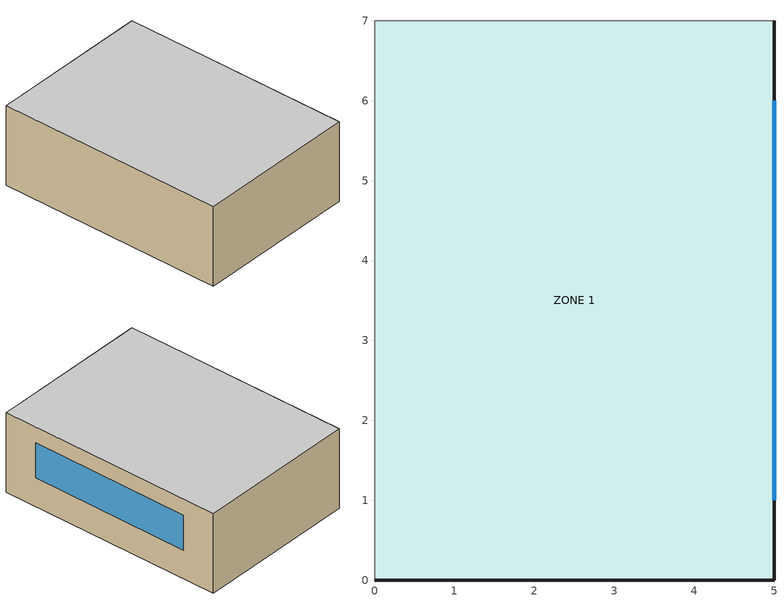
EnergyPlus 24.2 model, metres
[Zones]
ZONE 1
 floor adiabatic (FloorConstruction): 5,0 0,0 0,7 5,7 z0
 wall outside (ExteriorWallConstruction): 0,0 5,0 5,7 z0:2.5
 wall adiabatic (InteriorWallConstruction): 5,7 0,7 0,0 z0:2.5
 window (WindowConstruction): 5,1 5,6 z0.9:2
 ceiling adiabatic (Ceiling): 5,7 0,7 0,0 5,0 z2.5
[Building]
SimpleRoomModel: North Axis=90; Terrain=City; Loads Convergence Tolerance Value=0.04; Temperature Convergence Tolerance Value=0.4; Solar Distribution=FullInteriorAndExterior; Maximum Number of Warmup Days=25; Minimum Number of Warmup Days=6
[Site:Location]
COPENHAGEN_DNK Design_Conditions: Latitude=55.63; Longitude=12.67; Time Zone=1; Elevation=5
[Material]
Name | Roughness | Thickness | Conductivity | Density | Specific Heat
19mm gypsum board | MediumSmooth | 0.019 | 0.16 | 800 | 1090
100mm lightweight concrete | MediumRough | 0.1016 | 0.53 | 1280 | 840
100mm brick | MediumRough | 0.1016 | 0.89 | 1920 | 790
100mm insulation board | MediumRough | 0.1 | 0.03 | 43 | 1210
ConcreteSlab | MediumRough | 0.15 | 1.75 | 2300 | 1000
[Material:AirGap]
Ceiling air space resistance: Thermal Resistance=0.18
[WindowMaterial:Glazing]
Clear 3mm: Optical Data Type=SpectralAverage; Thickness=0.003; Solar Transmittance at Normal Incidence=0.837; Front Side Solar Reflectance at Normal Incidence=0.075; Back Side Solar Reflectance at Normal Incidence=0.075; Visible Transmittance at Normal Incidence=0.898; Front Side Visible Reflectance at Normal Incidence=0.081; Back Side Visible Reflectance at Normal Incidence=0.081; Infrared Transmittance at Normal Incidence=0; Front Side Infrared Hemispherical Emissivity=0.84; Back Side Infrared Hemispherical Emissivity=0.84; Conductivity=0.9
[WindowMaterial:Gas]
AIR 12MM: Gas Type=Air; Thickness=0.012
[Construction]
FloorConstruction: ConcreteSlab
InteriorWallConstruction: 100mm brick
Ceiling: 100mm lightweight concrete, Ceiling air space resistance, 19mm gypsum board
WindowConstruction: Clear 3mm, AIR 12MM, Clear 3mm
ExteriorWallConstruction: 100mm brick, 100mm insulation board, 100mm brick
[Zone]
ZONE 1: Multiplier=1
[ElectricEquipment]
RADIATOR: Zone or ZoneList or Space or SpaceList=ZONE 1; Schedule=HEAT INPUT; Design Level Calculation Method=EquipmentLevel; Design Level=1; Fraction Latent=0; Fraction Radiant=0.5
[ZoneInfiltration:DesignFlowRate]
Infiltration: Zone or ZoneList or Space or SpaceList=Zone 1; Schedule=Allways ON; Design Flow Rate Calculation Method=AirChanges/Hour; Air Changes per Hour=0.3; Constant Term Coefficient=1
[Schedule:Constant]
Name | Hourly Value
Allways ON | 1
HEAT INPUT | 300
